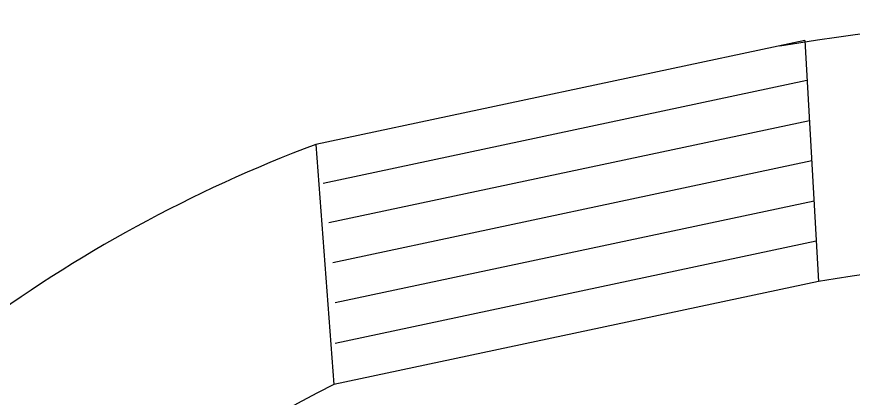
# Model space of a CAD drawing. Extents: x 2080 to 102399, y 2071 to 93424.
# Drawn here: x 86771.2 to 87023.5, y 83872.7 to 83987.8 of the extents above; entities that cross this region are included whole.
import ezdxf

# ---------------------------------------------------------------- set-up
doc = ezdxf.new("R2010")
doc.units = 0
doc.header["$LTSCALE"] = 20
doc.header["$MEASUREMENT"] = 0

msp = doc.modelspace()

# ---------------------------------------------------------------- linework, layer by layer
at = {"linetype": 'Continuous', "ltscale": 0.5}
for p, q in [((87008.907, 83980.704), (86861.394, 83949.313)), ((87009.506, 83968.563), (86863.63, 83937.52)), ((87010.267, 83956.456), (86865.34, 83925.615)), ((87010.947, 83944.332), (86866.519, 83913.597)), ((87011.626, 83932.208), (86867.159, 83901.465)), ((87012.306, 83920.084), (86867.249, 83889.215)), ((87012.986, 83907.96), (86866.773, 83876.845))]:
    msp.add_line(p, q, dxfattribs=at)
at = {"ltscale": 0.5}
for p, q in [((87008.907, 83980.704), (87012.986, 83907.96)), ((86861.394, 83949.313), (86866.773, 83876.845))]:
    msp.add_line(p, q, dxfattribs=at)
for centre, radius, start, end in [((87109.746, 83318.463), 669.385, 83.587337, 99.321428), ((87009.575, 83554.227), 421.96, 110.55909, 142.8419), ((87109.746, 83318.463), 597.385, 83.587337, 99.321428), ((87048.814, 83514.595), 405.418, 116.68077, 141.22726)]:
    msp.add_arc(centre, radius, start, end, dxfattribs=at)

doc.saveas('drawing.dxf')
